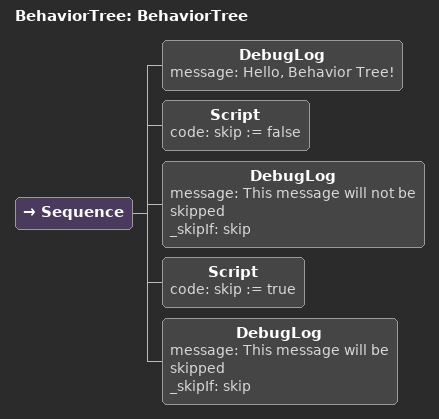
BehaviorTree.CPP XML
<?xml version="1.0" encoding="UTF-8"?>
<root BTCPP_format="4" main_tree_to_execute="BehaviorTree">
  	<BehaviorTree ID="BehaviorTree">
		<Sequence>
			<DebugLog message="Hello, Behavior Tree!"/>

			<Script code="skip := false"/>
			<DebugLog message="This message will not be skipped" _skipIf="skip"/>
			<Script code="skip := true"/>
			<DebugLog message="This message will be skipped" _skipIf="skip"/>
		</Sequence>
  	</BehaviorTree>

</root>
